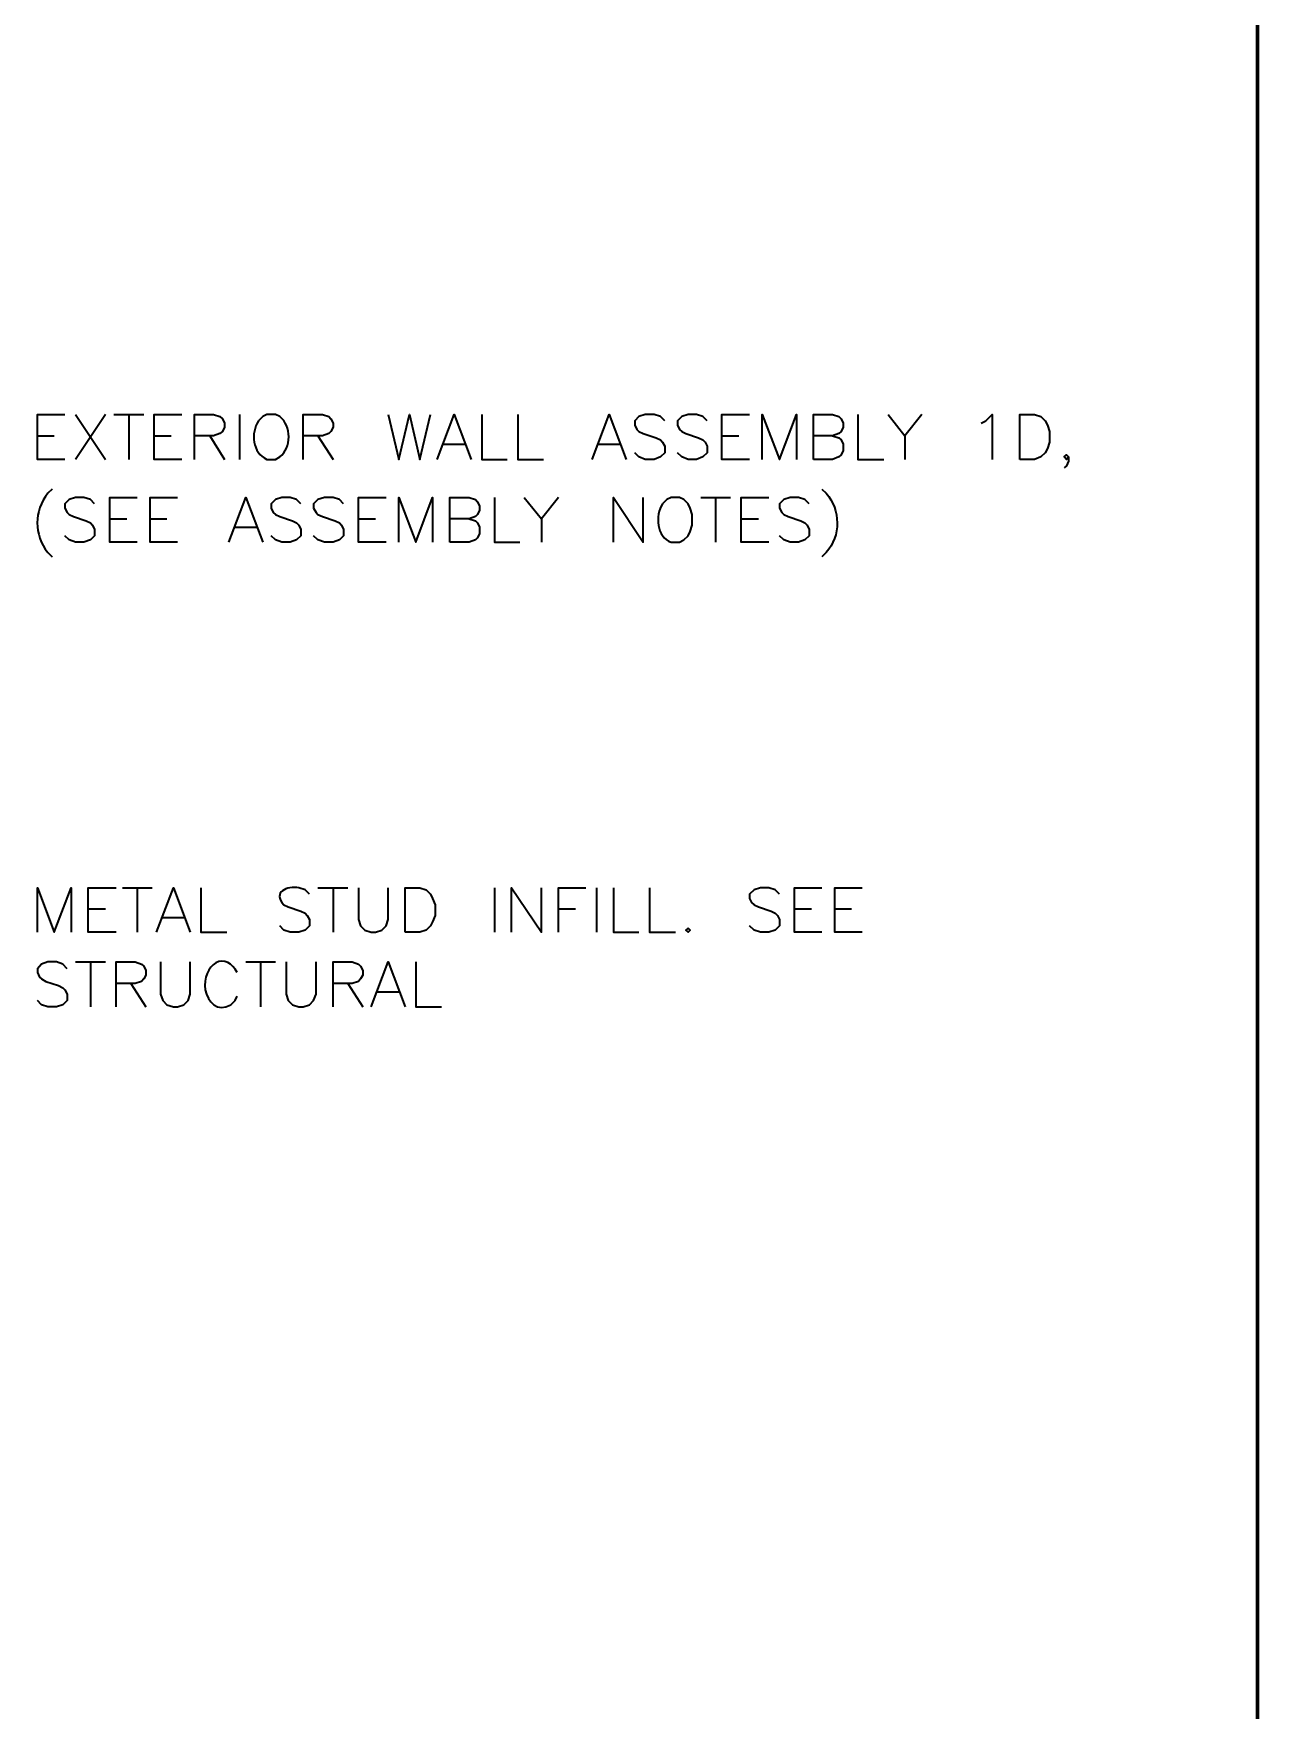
# Model space of a CAD drawing. Header units: inches. Extents: x 5 to 516, y -193 to 129.
# Drawn here: x 344.751 to 348.179, y -41.659 to -36.962 of the extents above; entities that cross this region are included whole.
import ezdxf

# ---------------------------------------------------------------- set-up
doc = ezdxf.new("R2010")
doc.units = ezdxf.units.IN
doc.header["$MEASUREMENT"] = 0
doc.layers.add('PDF5_Geometry', color=7, linetype='Continuous')

msp = doc.modelspace()

# ---------------------------------------------------------------- linework, layer by layer
at = {"layer": 'PDF5_Geometry', "lineweight": 15}
msp.add_lwpolyline([(348.1788055, -46.9256771), (348.1788055, -24.4323416)], dxfattribs=at)
at = {"layer": 'PDF5_Geometry', "lineweight": 60}
msp.add_lwpolyline([(348.1788055, -46.9256782), (348.1788055, -24.4323428)], close=True, dxfattribs=at)
at = {"layer": 'PDF5_Geometry', "lineweight": 35}
for points in [[(344.8388053, -38.154565), (344.7621386, -38.154565), (344.7621386, -38.0290094), (344.8388053, -38.0290094)], [(344.8688054, -38.02901), (344.9521388, -38.1545656)], [(344.9521388, -38.02901), (344.8688054, -38.1545656)], [(344.9754723, -38.02901), (345.0599168, -38.02901)], [(345.0176951, -38.02901), (345.0176951, -38.1545656)], [(345.1665833, -38.154565), (345.0888056, -38.154565), (345.0888056, -38.0290094), (345.1665833, -38.0290094)], [(345.2021388, -38.154565), (345.2021388, -38.0290094), (345.2554721, -38.0290094), (345.2732499, -38.034565), (345.2799166, -38.0412316), (345.2854721, -38.0534539), (345.2854721, -38.064565), (345.2799166, -38.0767872), (345.2732499, -38.0823427), (345.2554721, -38.0890094), (345.2021388, -38.0890094)], [(345.3276949, -38.02901), (345.3276949, -38.1545656)], [(345.4410285, -38.0345656), (345.4288063, -38.02901), (345.4043619, -38.02901), (345.3932507, -38.0345656), (345.3810285, -38.0467878)], [(345.5065844, -38.154565), (345.5065844, -38.0290094), (345.5599178, -38.0290094), (345.5776956, -38.034565), (345.5832511, -38.0412316), (345.5899178, -38.0534539), (345.5899178, -38.064565), (345.5832511, -38.0767872), (345.5776956, -38.0823427), (345.5599178, -38.0890094), (345.5065844, -38.0890094)], [(345.7443616, -38.02901), (345.7743616, -38.1545656), (345.8043616, -38.02901), (345.8332505, -38.1545656), (345.8632505, -38.02901)], [(345.8810284, -38.154565), (345.9288062, -38.0290094), (345.9765839, -38.154565)], [(346.0065845, -38.02901), (346.0065845, -38.1545656), (346.0776956, -38.1545656)], [(346.1076949, -38.02901), (346.1076949, -38.1545656), (346.178806, -38.1545656)], [(346.3154744, -38.154565), (346.3632522, -38.0290094), (346.41103, -38.154565)], [(346.5188074, -38.0467871), (346.5065852, -38.0345648), (346.4888074, -38.0290093), (346.4643629, -38.0290093), (346.4465852, -38.0345648), (346.435474, -38.0467871), (346.435474, -38.0590093), (346.4410296, -38.0712315), (346.4465852, -38.0767871), (346.4588074, -38.0823426), (346.4943629, -38.0945648), (346.5065852, -38.1001204), (346.5121407, -38.1067871), (346.5188074, -38.1178982), (346.5188074, -38.1367871), (346.5065852, -38.1478982), (346.4888074, -38.1545648), (346.4643629, -38.1545648), (346.4465852, -38.1478982), (346.435474, -38.1367871)], [(346.6376948, -38.0467871), (346.6254726, -38.0345648), (346.6076948, -38.0290093), (346.5843615, -38.0290093), (346.5665837, -38.0345648), (346.5543615, -38.0467871), (346.5543615, -38.0590093), (346.5599171, -38.0712315), (346.5665837, -38.0767871), (346.5776948, -38.0823426), (346.6132504, -38.0945648), (346.6254726, -38.1001204), (346.6321393, -38.1067871), (346.6376948, -38.1178982), (346.6376948, -38.1367871), (346.6254726, -38.1478982), (346.6076948, -38.1545648), (346.5843615, -38.1545648), (346.5665837, -38.1478982), (346.5543615, -38.1367871)], [(346.7565832, -38.154565), (346.6788054, -38.154565), (346.6788054, -38.0290094), (346.7565832, -38.0290094)], [(346.7921409, -38.154565), (346.7921409, -38.0290094), (346.8399187, -38.154565), (346.8876965, -38.0290094), (346.8876965, -38.154565)], [(346.9354741, -38.154565), (346.9354741, -38.0290094), (346.9888074, -38.0290094), (347.0065852, -38.034565), (347.0132519, -38.0412316), (347.0188074, -38.0534539), (347.0188074, -38.064565), (347.0132519, -38.0767872), (347.0065852, -38.0823427), (346.9888074, -38.0890094), (346.9354741, -38.0890094)], [(347.059918, -38.02901), (347.059918, -38.1545656), (347.1321402, -38.1545656)], [(347.1443613, -38.02901), (347.1910279, -38.08901), (347.1910279, -38.1545656)], [(347.2388053, -38.02901), (347.1910275, -38.08901)], [(347.405472, -38.0534546), (347.4176942, -38.0467879), (347.435472, -38.0290101), (347.435472, -38.1545657)], [(344.7621386, -38.0890098), (344.8088053, -38.0890098)], [(345.0888056, -38.0890098), (345.1365833, -38.0890098)], [(345.2443616, -38.0890098), (345.2854727, -38.1545654)], [(345.547695, -38.0890098), (345.5899172, -38.1545654)], [(346.6788054, -38.0890098), (346.7265832, -38.0890098)], [(346.9888053, -38.0890098), (347.006583, -38.0945654), (347.0132497, -38.1001209), (347.0188053, -38.1123432), (347.0188053, -38.1301209), (347.0132497, -38.1423432), (347.006583, -38.1478987), (346.9888053, -38.1545654), (346.9354719, -38.1545654)], [(345.8988077, -38.1123433), (345.9588077, -38.1123433)], [(346.3343614, -38.1123433), (346.3932503, -38.1123433)], [(345.4043619, -38.1545656), (345.4288063, -38.1545656), (345.4410285, -38.1478989)], [(347.6499178, -38.1478986), (347.6443622, -38.1545652), (347.6376956, -38.1478986), (347.6443622, -38.142343), (347.6499178, -38.1478986), (347.6499178, -38.1601208), (347.6443622, -38.172343), (347.6376956, -38.1778986)], [(344.8032514, -38.2378983), (344.7910292, -38.2490094)], [(344.9221389, -38.27901), (344.9110278, -38.2667878), (344.8921389, -38.2612322), (344.8688055, -38.2612322), (344.8510278, -38.2667878), (344.8388055, -38.27901), (344.8388055, -38.2912322), (344.8454722, -38.3034545), (344.8510278, -38.30901), (344.86325, -38.3145656), (344.8988055, -38.3267878), (344.9110278, -38.3323434), (344.9165833, -38.33901), (344.9221389, -38.3512322), (344.9221389, -38.36901), (344.9110278, -38.3801211), (344.8921389, -38.3867878), (344.8688055, -38.3867878), (344.8510278, -38.3801211), (344.8388055, -38.36901)], [(345.0410283, -38.3867879), (344.9643616, -38.3867879), (344.9643616, -38.2612324), (345.0410283, -38.2612324)], [(345.1543616, -38.3867879), (345.0776949, -38.3867879), (345.0776949, -38.2612324), (345.1543616, -38.2612324)], [(345.297695, -38.3867879), (345.3454728, -38.2612324), (345.3932506, -38.3867879)], [(345.4999181, -38.27901), (345.4876958, -38.2667878), (345.4699181, -38.2612322), (345.4465847, -38.2612322), (345.4288069, -38.2667878), (345.4165847, -38.27901), (345.4165847, -38.2912322), (345.4221403, -38.3034545), (345.4288069, -38.30901), (345.4410292, -38.3145656), (345.4765847, -38.3267878), (345.4876958, -38.3323434), (345.4943625, -38.33901), (345.4999181, -38.3512322), (345.4999181, -38.36901), (345.4876958, -38.3801211), (345.4699181, -38.3867878), (345.4465847, -38.3867878), (345.4288069, -38.3801211), (345.4165847, -38.36901)], [(345.6188055, -38.27901), (345.6076944, -38.2667878), (345.5899166, -38.2612322), (345.5654722, -38.2612322), (345.5476944, -38.2667878), (345.5354722, -38.27901), (345.5354722, -38.2912322), (345.5421388, -38.3034545), (345.5476944, -38.30901), (345.5599166, -38.3145656), (345.5954722, -38.3267878), (345.6076944, -38.3323434), (345.6132499, -38.33901), (345.6188055, -38.3512322), (345.6188055, -38.36901), (345.6076944, -38.3801211), (345.5899166, -38.3867878), (345.5654722, -38.3867878), (345.5476944, -38.3801211), (345.5354722, -38.36901)], [(345.7388061, -38.3867879), (345.6610283, -38.3867879), (345.6610283, -38.2612324), (345.7388061, -38.2612324)], [(345.7743615, -38.3867879), (345.7743615, -38.2612324), (345.8221393, -38.3867879), (345.868806, -38.2612324), (345.868806, -38.3867879)], [(345.9165848, -38.3867879), (345.9165848, -38.2612324), (345.9710292, -38.2612324), (345.988807, -38.2667879), (345.9943625, -38.2734546), (345.9999181, -38.2856768), (345.9999181, -38.2967879), (345.9943625, -38.3090102), (345.988807, -38.3145657), (345.9710292, -38.3212324), (345.9165848, -38.3212324)], [(346.0421409, -38.2612318), (346.0421409, -38.3867874), (346.113252, -38.3867874)], [(346.1254742, -38.2612318), (346.173252, -38.3212318), (346.173252, -38.3867874)], [(346.2210281, -38.2612318), (346.1732504, -38.3212318)], [(346.3754742, -38.3867879), (346.3754742, -38.2612324), (346.4588076, -38.3867879), (346.4588076, -38.2612324)], [(346.5365844, -38.3867874), (346.5599178, -38.3867874), (346.57214, -38.3801207), (346.5843622, -38.3690096), (346.5899178, -38.3567874), (346.5954733, -38.3390096), (346.5954733, -38.3090096), (346.5899178, -38.2912318), (346.5843622, -38.2790096), (346.57214, -38.2667874), (346.5599178, -38.2612318), (346.5365844, -38.2612318), (346.5243622, -38.2667874), (346.51214, -38.2790096)], [(346.6199178, -38.2612318), (346.7032511, -38.2612318)], [(346.6610284, -38.2612318), (346.6610284, -38.3867874)], [(346.8099177, -38.3867879), (346.733251, -38.3867879), (346.733251, -38.2612324), (346.8099177, -38.2612324)], [(346.9232512, -38.27901), (346.911029, -38.2667878), (346.8932512, -38.2612322), (346.8699179, -38.2612322), (346.8521401, -38.2667878), (346.8399179, -38.27901), (346.8399179, -38.2912322), (346.8465846, -38.3034545), (346.8521401, -38.30901), (346.8643623, -38.3145656), (346.8999179, -38.3267878), (346.911029, -38.3323434), (346.9176957, -38.33901), (346.9232512, -38.3512322), (346.9232512, -38.36901), (346.911029, -38.3801211), (346.8932512, -38.3867878), (346.8699179, -38.3867878), (346.8521401, -38.3801211), (346.8399179, -38.36901)], [(346.9588076, -38.2378983), (346.9710298, -38.2490094)], [(344.9643616, -38.3212317), (345.0121394, -38.3212317)], [(345.0776949, -38.3212317), (345.1243616, -38.3212317)], [(345.6610283, -38.3212317), (345.7088061, -38.3212317)], [(345.9710281, -38.3212317), (345.9888059, -38.3267872), (345.9943615, -38.3323428), (345.999917, -38.344565), (345.999917, -38.3623428), (345.9943615, -38.374565), (345.9888059, -38.3801205), (345.9710281, -38.3867872), (345.9165837, -38.3867872)], [(346.733251, -38.3212317), (346.7810288, -38.3212317)], [(345.3154743, -38.3445652), (345.3754743, -38.3445652)], [(344.7910292, -38.4156761), (344.8032514, -38.4278983)], [(346.9710298, -38.4156761), (346.9588076, -38.4278983)], [(344.7621386, -39.4790099), (344.7621386, -39.3545654), (344.8088053, -39.4790099), (344.856583, -39.3545654), (344.856583, -39.4790099)], [(344.9821396, -39.4790099), (344.9043618, -39.4790099), (344.9043618, -39.3545654), (344.9821396, -39.3545654)], [(344.999918, -39.3545654), (345.0832514, -39.3545654)], [(345.0410286, -39.3545654), (345.0410286, -39.4790099)], [(345.0954719, -39.4790099), (345.1432497, -39.3545654), (345.1899164, -39.4790099)], [(345.2199181, -39.3545654), (345.2199181, -39.4790099), (345.2921403, -39.4790099)], [(345.5243615, -39.372343), (345.5121393, -39.3601208), (345.4943615, -39.3545652)], [(345.547695, -39.3545654), (345.6310284, -39.3545654)], [(345.5899178, -39.3545654), (345.5899178, -39.4790099)], [(345.6610283, -39.3545654), (345.6610283, -39.4434543), (345.6665838, -39.4612321), (345.6788061, -39.4734543), (345.6965838, -39.4790099), (345.7088061, -39.4790099), (345.7265838, -39.4734543), (345.7388061, -39.4612321), (345.7443616, -39.4434543), (345.7443616, -39.3545654)], [(346.0421409, -39.3545654), (346.0421409, -39.4790099)], [(346.0899178, -39.4790099), (346.0899178, -39.3545654), (346.1732512, -39.4790099), (346.1732512, -39.3545654)], [(346.2210281, -39.4790099), (346.2210281, -39.3545654), (346.2976948, -39.3545654)], [(346.327695, -39.3545654), (346.327695, -39.4790099)], [(346.3754742, -39.3545654), (346.3754742, -39.4790099), (346.4465853, -39.4790099)], [(346.4765846, -39.3545654), (346.4765846, -39.4790099), (346.5488068, -39.4790099)], [(346.8399179, -39.372343), (346.8276957, -39.3601208), (346.8099179, -39.3545652), (346.7865846, -39.3545652), (346.7688068, -39.3601208), (346.7565845, -39.372343), (346.7565845, -39.3845653), (346.7621401, -39.3956764), (346.7688068, -39.402343), (346.781029, -39.4078986), (346.8165846, -39.4201208), (346.8276957, -39.4256764), (346.8343623, -39.432343), (346.8399179, -39.4434541), (346.8399179, -39.4612319), (346.8276957, -39.4734541), (346.8099179, -39.4790097), (346.7865846, -39.4790097), (346.7688068, -39.4734541), (346.7565845, -39.4612319)], [(346.9588073, -39.4790099), (346.8821407, -39.4790099), (346.8821407, -39.3545654), (346.9588073, -39.3545654)], [(347.0721406, -39.4790099), (346.9954739, -39.4790099), (346.9954739, -39.3545654), (347.0721406, -39.3545654)], [(345.4521393, -39.402343), (345.4643615, -39.4078986), (345.4999171, -39.4201208), (345.5121393, -39.4256764), (345.5176948, -39.432343), (345.5243615, -39.4434541), (345.5243615, -39.4612319), (345.5121393, -39.4734541), (345.4943615, -39.4790097), (345.4699171, -39.4790097), (345.4521393, -39.4734541), (345.4410282, -39.4612319)], [(344.9043618, -39.4134542), (344.9521396, -39.4134542)], [(345.1132513, -39.4378987), (345.1721402, -39.4378987)], [(346.2210281, -39.4134542), (346.2688059, -39.4134542)], [(346.8821407, -39.4134542), (346.9299184, -39.4134542)], [(346.9954739, -39.4134542), (347.0421406, -39.4134542)], [(344.8454719, -39.5812325), (344.8332497, -39.5690103), (344.8154719, -39.5623436), (344.7910275, -39.5623436), (344.7732497, -39.5690103), (344.7621386, -39.5812325), (344.7621386, -39.5923436), (344.7676941, -39.6045658), (344.7732497, -39.6101214), (344.7854719, -39.616788), (344.8210275, -39.6278991), (344.8332497, -39.6345658), (344.8388053, -39.6401214), (344.8454719, -39.6523436), (344.8454719, -39.6701214), (344.8332497, -39.6823436), (344.8154719, -39.6878992), (344.7910275, -39.6878992), (344.7732497, -39.6823436), (344.7621386, -39.6701214)], [(344.8688054, -39.5623432), (344.9521388, -39.5623432)], [(344.9110282, -39.5623432), (344.9110282, -39.6878988)], [(344.982141, -39.6878988), (344.982141, -39.5623432), (345.0354743, -39.5623432), (345.0532521, -39.5690099), (345.0599187, -39.5745654), (345.0654743, -39.5867876), (345.0654743, -39.5990099), (345.0599187, -39.610121), (345.0532521, -39.6167877), (345.0354743, -39.6223432), (344.982141, -39.6223432)], [(345.1065849, -39.5623432), (345.1065849, -39.6523432), (345.1132515, -39.670121), (345.1243626, -39.6823432), (345.1432515, -39.6878988), (345.1543627, -39.6878988), (345.1721404, -39.6823432), (345.1843627, -39.670121), (345.1899182, -39.6523432), (345.1899182, -39.5623432)], [(345.345472, -39.5623432), (345.4288053, -39.5623432)], [(345.3865848, -39.5623432), (345.3865848, -39.6878988)], [(345.4588075, -39.5623432), (345.4588075, -39.6523432), (345.464363, -39.670121), (345.4765853, -39.6823432), (345.494363, -39.6878988), (345.5065853, -39.6878988), (345.524363, -39.6823432), (345.5354742, -39.670121), (345.5421408, -39.6523432), (345.5421408, -39.5623432)], [(345.5899178, -39.6878988), (345.5899178, -39.5623432), (345.6432511, -39.5623432), (345.6610289, -39.5690099), (345.6665845, -39.5745654), (345.6732511, -39.5867876), (345.6732511, -39.5990099), (345.6665845, -39.610121), (345.6610289, -39.6167877), (345.6432511, -39.6223432), (345.5899178, -39.6223432)], [(345.6965846, -39.6878988), (345.7443624, -39.5623432), (345.7921402, -39.6878988)], [(345.8221385, -39.5623432), (345.8221385, -39.6878988), (345.8932496, -39.6878988)], [(345.0232515, -39.622343), (345.0654738, -39.6878986)], [(345.6310284, -39.622343), (345.6732506, -39.6878986)], [(345.3032507, -39.6823431), (345.315473, -39.6701209), (345.3210285, -39.6578987)], [(345.7143617, -39.6456766), (345.7743617, -39.6456766)]]:
    msp.add_lwpolyline(points, dxfattribs=at)
for points in [[(347.513251, -38.154565), (347.513251, -38.0290094), (347.5543621, -38.0290094), (347.5721399, -38.034565), (347.5843621, -38.0467872), (347.5910288, -38.0590094), (347.5965843, -38.0767872), (347.5965843, -38.1067872), (347.5910288, -38.124565), (347.5843621, -38.1367872), (347.5721399, -38.1478983), (347.5543621, -38.154565)], [(345.7921408, -39.4790099), (345.7921408, -39.3545654), (345.833252, -39.3545654), (345.8510297, -39.360121), (345.863252, -39.3723432), (345.8688075, -39.3845654), (345.8754742, -39.4023432), (345.8754742, -39.4323432), (345.8688075, -39.450121), (345.863252, -39.4612321), (345.8510297, -39.4734543), (345.833252, -39.4790099)], [(346.5843614, -39.4678987), (346.5776947, -39.4734542), (346.5843614, -39.4790098), (346.589917, -39.4734542)]]:
    msp.add_lwpolyline(points, close=True, dxfattribs=at)
msp.add_ellipse((345.2799639, -39.6280408), major_axis=(-0.0012636, 0.0676649), ratio=0.71976922, start_param=5.25462889, end_param=8.020016254, dxfattribs=at)
for points in [[(345.4410285, -38.1478989), (345.4742878, -38.1223063), (345.4733433, -38.0614544), (345.4410285, -38.0345656)], [(345.3810285, -38.0467878), (345.3586396, -38.0814174), (345.3638619, -38.1363804), (345.4043619, -38.1545656)], [(344.7910292, -38.2490094), (344.751807, -38.3008057), (344.7510662, -38.364065), (344.7910292, -38.4156761)], [(346.51214, -38.2790096), (346.4918993, -38.312417), (346.4950104, -38.3717689), (346.5365844, -38.3867874)], [(346.9710298, -38.2490094), (347.0116409, -38.2965094), (347.0123817, -38.3683613), (346.9710298, -38.4156761)], [(345.4943615, -39.3545652), (345.4607874, -39.3491578), (345.4189726, -39.3660097), (345.4521393, -39.402343)], [(345.2321396, -39.6401209), (345.2383804, -39.6746765), (345.2667693, -39.7045468), (345.3032507, -39.6823431)]]:
    msp.add_open_spline(points, degree=3, dxfattribs=at)

doc.saveas('drawing.dxf')
